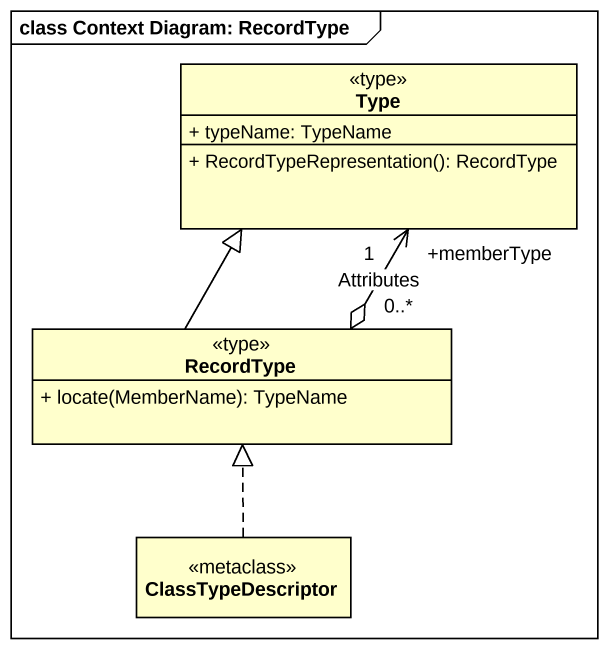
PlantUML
@startuml
mainframe class Context Diagram: RecordType
hide circle
hide empty members
skinparam classAttributeIconSize 0
class Type <<type>> {
  + typeName: TypeName
  + RecordTypeRepresentation(): RecordType
}
class RecordType <<type>> {
  + locate(MemberName): TypeName
}
class ClassTypeDescriptor <<metaclass>>
RecordType -up-|> Type
RecordType "0..*" o-up-> "+memberType\n1" Type : Attributes
ClassTypeDescriptor .up.|> RecordType
@enduml
